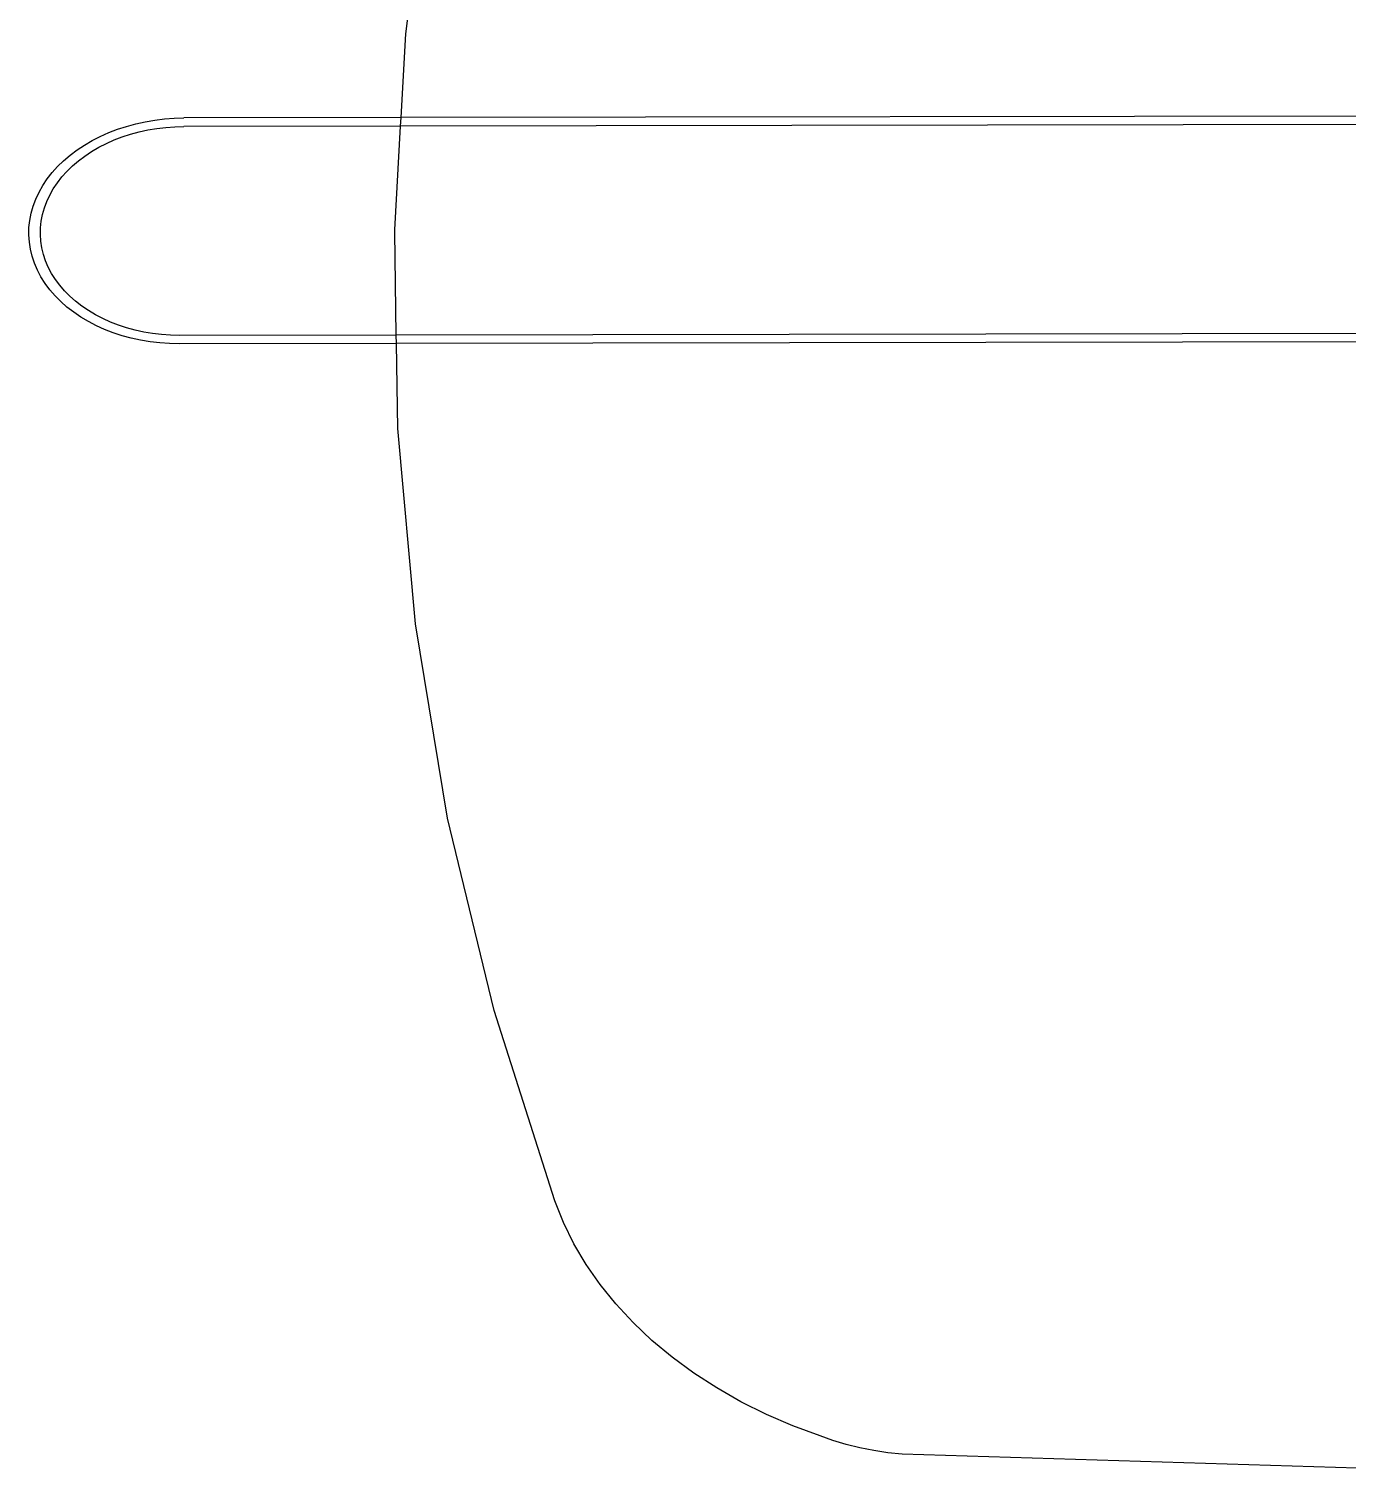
# Model space of a CAD drawing. Extents: x -83 to 83, y -28 to 43.
# Drawn here: x -78.3744 to -78.155, y -7.5783 to -7.3382 of the extents above; entities that cross this region are included whole.
import ezdxf

# ---------------------------------------------------------------- set-up
doc = ezdxf.new("R2010")
doc.units = 0
doc.layers.get('0').update_dxf_attribs({"linetype": 'CONTINUOUS'})

msp = doc.modelspace()

# ---------------------------------------------------------------- linework, layer by layer
for p, q in [((-78.31167, -7.33906), (-78.3074, -7.30654)), ((-78.31245, -7.35298), (-78.31167, -7.33906)), ((-78.35815, -7.35443), (-78.35661, -7.35401)), ((-78.35661, -7.35401), (-78.35504, -7.35366)), ((-78.35504, -7.35366), (-78.35344, -7.35339)), ((-78.35344, -7.35339), (-78.35183, -7.3532)), ((-78.35183, -7.3532), (-78.35021, -7.35308)), ((-78.35021, -7.35308), (-78.34858, -7.35304)), ((-78.31245, -7.35298), (-78.34858, -7.35304)), ((-78.31253, -7.35439), (-78.31245, -7.35298)), ((-78.13022, -7.35409), (-78.31253, -7.35439)), ((-78.13019, -7.35268), (-78.31245, -7.35298)), ((-78.36386, -7.3568), (-78.36251, -7.3561)), ((-78.36251, -7.3561), (-78.3611, -7.35548)), ((-78.3611, -7.35548), (-78.35965, -7.35492)), ((-78.36019, -7.3567), (-78.35885, -7.35619)), ((-78.35965, -7.35492), (-78.35815, -7.35443)), ((-78.35885, -7.35619), (-78.35746, -7.35573)), ((-78.35746, -7.35573), (-78.35603, -7.35535)), ((-78.35603, -7.35535), (-78.35458, -7.35503)), ((-78.35458, -7.35503), (-78.35311, -7.35478)), ((-78.35311, -7.35478), (-78.35162, -7.3546)), ((-78.35162, -7.3546), (-78.35011, -7.35449)), ((-78.35011, -7.35449), (-78.3486, -7.35445)), ((-78.31253, -7.35439), (-78.3486, -7.35445)), ((-78.31351, -7.37167), (-78.31253, -7.35439)), ((-78.36753, -7.35923), (-78.36637, -7.35836)), ((-78.36637, -7.35836), (-78.36515, -7.35755)), ((-78.36515, -7.35755), (-78.36386, -7.3568)), ((-78.36507, -7.35937), (-78.36394, -7.35862)), ((-78.36394, -7.35862), (-78.36274, -7.35792)), ((-78.36274, -7.35792), (-78.36149, -7.35728)), ((-78.36149, -7.35728), (-78.36019, -7.3567)), ((-78.37051, -7.36212), (-78.3696, -7.36111)), ((-78.3696, -7.36111), (-78.3686, -7.36015)), ((-78.3686, -7.36015), (-78.36753, -7.35923)), ((-78.36805, -7.36192), (-78.36713, -7.36102)), ((-78.36713, -7.36102), (-78.36613, -7.36017)), ((-78.36613, -7.36017), (-78.36507, -7.35937)), ((-78.37206, -7.36426), (-78.37133, -7.36318)), ((-78.37133, -7.36318), (-78.37051, -7.36212)), ((-78.37033, -7.36483), (-78.36965, -7.36382)), ((-78.36965, -7.36382), (-78.36889, -7.36285)), ((-78.36889, -7.36285), (-78.36805, -7.36192)), ((-78.37323, -7.36652), (-78.37269, -7.36538)), ((-78.37269, -7.36538), (-78.37206, -7.36426)), ((-78.37141, -7.36692), (-78.37091, -7.36586)), ((-78.37091, -7.36586), (-78.37033, -7.36483)), ((-78.374, -7.36887), (-78.37367, -7.36769)), ((-78.37367, -7.36769), (-78.37323, -7.36652)), ((-78.37212, -7.36909), (-78.37181, -7.368)), ((-78.37181, -7.368), (-78.37141, -7.36692)), ((-78.37437, -7.37127), (-78.37424, -7.37007)), ((-78.37424, -7.37007), (-78.374, -7.36887)), ((-78.37246, -7.37131), (-78.37234, -7.3702)), ((-78.37234, -7.3702), (-78.37212, -7.36909)), ((-78.37439, -7.37247), (-78.37437, -7.37127)), ((-78.37431, -7.37368), (-78.37439, -7.37247)), ((-78.37248, -7.37242), (-78.37246, -7.37131)), ((-78.37241, -7.37354), (-78.37248, -7.37242)), ((-78.31352, -7.37187), (-78.31351, -7.37177)), ((-78.31352, -7.37196), (-78.31352, -7.37187)), ((-78.31352, -7.37206), (-78.31352, -7.37196)), ((-78.31325, -7.38915), (-78.31352, -7.37206)), ((-78.31351, -7.37177), (-78.31351, -7.37167)), ((-78.37413, -7.37487), (-78.37431, -7.37368)), ((-78.37384, -7.37605), (-78.37413, -7.37487)), ((-78.37224, -7.37464), (-78.37241, -7.37354)), ((-78.37197, -7.37573), (-78.37224, -7.37464)), ((-78.37161, -7.37681), (-78.37197, -7.37573)), ((-78.37345, -7.37722), (-78.37384, -7.37605)), ((-78.37296, -7.37836), (-78.37345, -7.37722)), ((-78.37116, -7.37787), (-78.37161, -7.37681)), ((-78.37062, -7.3789), (-78.37116, -7.37787)), ((-78.37237, -7.37947), (-78.37296, -7.37836)), ((-78.37169, -7.38056), (-78.37237, -7.37947)), ((-78.37091, -7.38161), (-78.37169, -7.38056)), ((-78.36998, -7.3799), (-78.37062, -7.3789)), ((-78.36926, -7.38087), (-78.36998, -7.3799)), ((-78.37004, -7.38261), (-78.37091, -7.38161)), ((-78.36908, -7.38358), (-78.37004, -7.38261)), ((-78.36846, -7.3818), (-78.36926, -7.38087)), ((-78.36758, -7.3827), (-78.36846, -7.3818)), ((-78.36662, -7.38354), (-78.36758, -7.3827)), ((-78.36805, -7.38449), (-78.36908, -7.38358)), ((-78.36693, -7.38536), (-78.36805, -7.38449)), ((-78.36574, -7.38616), (-78.36693, -7.38536)), ((-78.36558, -7.38434), (-78.36662, -7.38354)), ((-78.36448, -7.38509), (-78.36558, -7.38434)), ((-78.36332, -7.38578), (-78.36448, -7.38509)), ((-78.36448, -7.38691), (-78.36574, -7.38616)), ((-78.36316, -7.3876), (-78.36448, -7.38691)), ((-78.36209, -7.38642), (-78.36332, -7.38578)), ((-78.36178, -7.38822), (-78.36316, -7.3876)), ((-78.36082, -7.38699), (-78.36209, -7.38642)), ((-78.35949, -7.38751), (-78.36082, -7.38699)), ((-78.35812, -7.38795), (-78.35949, -7.38751)), ((-78.36034, -7.38878), (-78.36178, -7.38822)), ((-78.35886, -7.38926), (-78.36034, -7.38878)), ((-78.35734, -7.38968), (-78.35886, -7.38926)), ((-78.35671, -7.38834), (-78.35812, -7.38795)), ((-78.35579, -7.39002), (-78.35734, -7.38968)), ((-78.35527, -7.38865), (-78.35671, -7.38834)), ((-78.3542, -7.39028), (-78.35579, -7.39002)), ((-78.35381, -7.3889), (-78.35527, -7.38865)), ((-78.3526, -7.39047), (-78.3542, -7.39028)), ((-78.35232, -7.38907), (-78.35381, -7.3889)), ((-78.35083, -7.38918), (-78.35232, -7.38907)), ((-78.34932, -7.38921), (-78.35083, -7.38918)), ((-78.31325, -7.38915), (-78.34932, -7.38921)), ((-78.13092, -7.38885), (-78.31325, -7.38915)), ((-78.31323, -7.39056), (-78.31325, -7.38915)), ((-78.13095, -7.39026), (-78.31323, -7.39056)), ((-78.35098, -7.39058), (-78.3526, -7.39047)), ((-78.34935, -7.39062), (-78.35098, -7.39058)), ((-78.31323, -7.39056), (-78.34935, -7.39062)), ((-78.31301, -7.40467), (-78.31323, -7.39056)), ((-78.31008, -7.43719), (-78.31301, -7.40467)), ((-78.30473, -7.4695), (-78.31008, -7.43719)), ((-78.29699, -7.50153), (-78.30473, -7.4695)), ((-78.28687, -7.53316), (-78.29699, -7.50153)), ((-78.28543, -7.53677), (-78.28687, -7.53316)), ((-78.28369, -7.54031), (-78.28543, -7.53677)), ((-78.28165, -7.54376), (-78.28369, -7.54031)), ((-78.27933, -7.54711), (-78.28165, -7.54376)), ((-78.27673, -7.55033), (-78.27933, -7.54711)), ((-78.27386, -7.55343), (-78.27673, -7.55033)), ((-78.27073, -7.55639), (-78.27386, -7.55343)), ((-78.26735, -7.5592), (-78.27073, -7.55639)), ((-78.26375, -7.56184), (-78.26735, -7.5592)), ((-78.25992, -7.56431), (-78.26375, -7.56184)), ((-78.2559, -7.5666), (-78.25992, -7.56431)), ((-78.25168, -7.5687), (-78.2559, -7.5666)), ((-78.24729, -7.5706), (-78.25168, -7.5687)), ((-78.24275, -7.57229), (-78.24729, -7.5706)), ((-78.24059, -7.57305), (-78.24275, -7.57229)), ((-78.23838, -7.57372), (-78.24059, -7.57305)), ((-78.23611, -7.57428), (-78.23838, -7.57372)), ((-78.23379, -7.57474), (-78.23611, -7.57428)), ((-78.23144, -7.57509), (-78.23379, -7.57474)), ((-78.22906, -7.57534), (-78.23144, -7.57509)), ((-78.13108, -7.57832), (-78.22906, -7.57534))]:
    msp.add_line(p, q)

doc.saveas('drawing.dxf')
